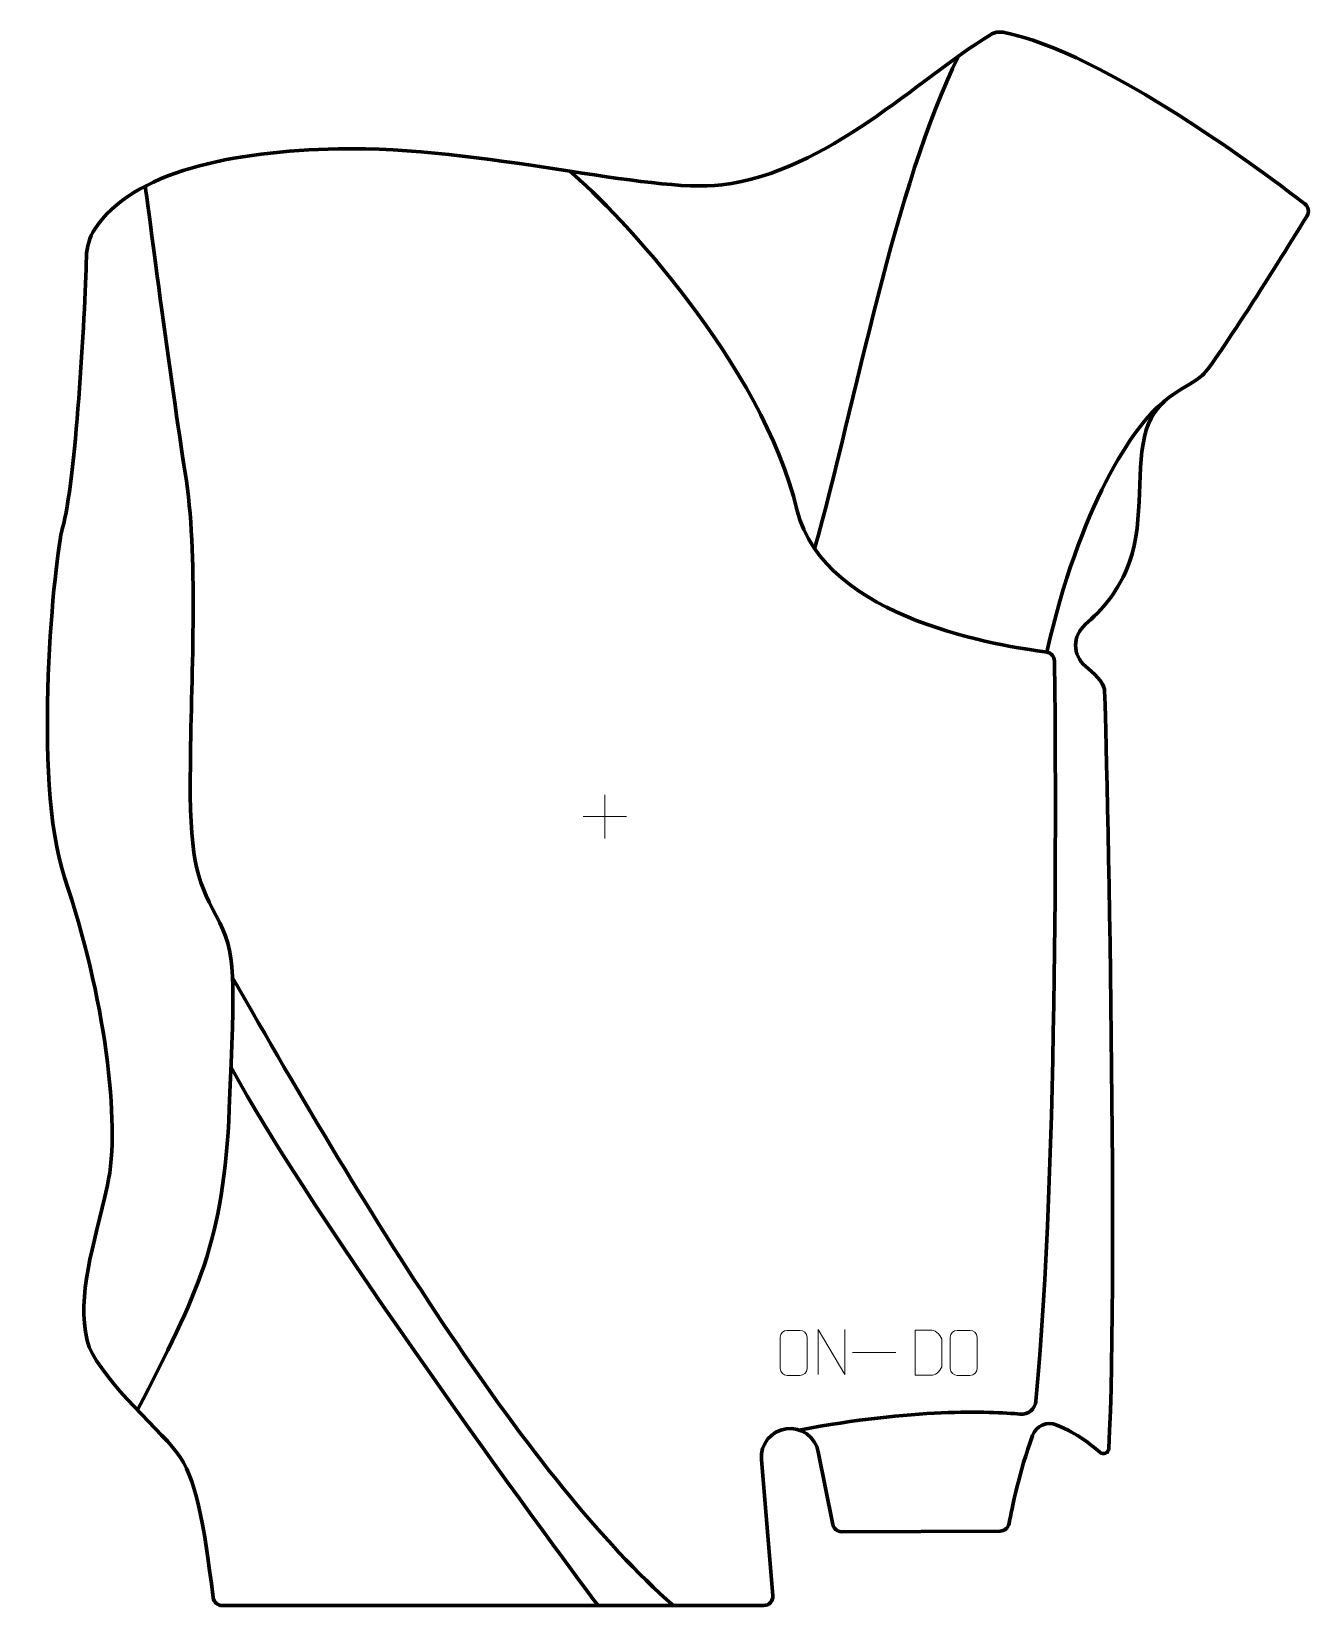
# Model space of a CAD drawing. Header units: millimetres. Extents: x -357 to 349, y -435 to 435.
import ezdxf

# ---------------------------------------------------------------- set-up
doc = ezdxf.new("R2010")
doc.units = ezdxf.units.MM
doc.header["$MEASUREMENT"] = 0
for name, color, linetype in [('layer 1', 7, 'Continuous'), ('layer 2', 7, 'Continuous'), ('layer 3', 7, 'Continuous')]:
    doc.layers.add(name, color=color, linetype=linetype)

msp = doc.modelspace()

# ---------------------------------------------------------------- linework, layer by layer
at = {"layer": 'layer 1', "color": 250, "lineweight": 9}
for points in [[(-40.3756, 13.151), (-40.3756, 13.151), (-40.3756, -10.8269), (-40.3756, -10.8269)], [(-52.3645, 1.162), (-52.3645, 1.162), (-28.3866, 1.162), (-28.3866, 1.162)], [(96.5132, -295.1714), (96.5132, -295.1714), (120.4912, -295.1714), (120.4912, -295.1714)]]:
    msp.add_open_spline(points, degree=3, dxfattribs=at)
for points, knots in [([(60.4249, -282.8594), (62.7506, -282.8594), (65.0767, -282.8594), (67.4028, -282.8594), (67.4028, -282.8594), (69.3494, -282.8238), (71.3408, -284.3154), (71.3675, -286.753), (71.3675, -286.753), (71.3671, -292.4999), (71.3671, -298.2472), (71.3675, -303.9949), (71.3675, -303.9949), (71.2277, -306.3183), (69.5505, -307.7979), (67.4028, -307.8087), (67.4028, -307.8087), (65.0709, -307.8083), (62.739, -307.8083), (60.4075, -307.8087), (60.4075, -307.8087), (58.4825, -307.9141), (56.5104, -306.0296), (56.5216, -304.0123), (56.5216, -304.0123), (56.5219, -298.2422), (56.5219, -292.4725), (56.5216, -286.7032), (56.5216, -286.7032), (56.5258, -284.5651), (58.2725, -282.8459), (60.4249, -282.8594)], [0, 0, 0, 0, 0.11111111, 0.11111111, 0.11111111, 0.11111111, 0.22222222, 0.22222222, 0.22222222, 0.22222222, 0.33333333, 0.33333333, 0.33333333, 0.33333333, 0.44444444, 0.44444444, 0.44444444, 0.44444444, 0.55555556, 0.55555556, 0.55555556, 0.55555556, 0.66666667, 0.66666667, 0.66666667, 0.66666667, 0.77777778, 0.77777778, 0.77777778, 0.77777778, 1, 1, 1, 1]), ([(77.5738, -307.2725), (77.5738, -307.2725), (77.5738, -282.319), (77.5738, -282.319), (77.5738, -282.319), (77.5738, -282.319), (92.2286, -307.2725), (92.2286, -307.2725), (92.2286, -307.2725), (92.2286, -307.2725), (92.2286, -282.319), (92.2286, -282.319)], [0, 0, 0, 0, 0.25, 0.25, 0.25, 0.25, 0.5, 0.5, 0.5, 0.5, 1, 1, 1, 1]), ([(131.0989, -307.62), (133.4307, -307.6196), (138.3809, -307.6436), (140.7124, -307.6439), (140.7124, -307.6439), (142.6374, -307.7493), (145.956, -304.2077), (145.9448, -302.1904), (145.9448, -302.1904), (145.9444, -296.4203), (145.9444, -294.2506), (145.9448, -288.4813), (145.9448, -288.4813), (145.9405, -286.3432), (142.566, -282.6831), (140.4136, -282.6966), (140.4136, -282.6966), (138.0879, -282.6966), (133.3636, -282.6966), (131.0375, -282.6966), (131.0375, -282.6966), (131.0379, -288.4435), (131.0992, -301.8727), (131.0989, -307.62)], [0, 0, 0, 0, 0.14285714, 0.14285714, 0.14285714, 0.14285714, 0.28571429, 0.28571429, 0.28571429, 0.28571429, 0.42857143, 0.42857143, 0.42857143, 0.42857143, 0.57142857, 0.57142857, 0.57142857, 0.57142857, 0.71428571, 0.71428571, 0.71428571, 0.71428571, 1, 1, 1, 1]), ([(154.4249, -282.8594), (156.7506, -282.8594), (159.0767, -282.8594), (161.4028, -282.8594), (161.4028, -282.8594), (163.3494, -282.8238), (165.3408, -284.3154), (165.3675, -286.753), (165.3675, -286.753), (165.3671, -292.4999), (165.3671, -298.2472), (165.3675, -303.9949), (165.3675, -303.9949), (165.2277, -306.3183), (163.5505, -307.7979), (161.4028, -307.8087), (161.4028, -307.8087), (159.0709, -307.8083), (156.739, -307.8083), (154.4075, -307.8087), (154.4075, -307.8087), (152.4825, -307.9141), (150.5104, -306.0296), (150.5216, -304.0123), (150.5216, -304.0123), (150.5219, -298.2422), (150.5219, -292.4725), (150.5216, -286.7032), (150.5216, -286.7032), (150.5258, -284.5651), (152.2725, -282.8459), (154.4249, -282.8594)], [0, 0, 0, 0, 0.11111111, 0.11111111, 0.11111111, 0.11111111, 0.22222222, 0.22222222, 0.22222222, 0.22222222, 0.33333333, 0.33333333, 0.33333333, 0.33333333, 0.44444444, 0.44444444, 0.44444444, 0.44444444, 0.55555556, 0.55555556, 0.55555556, 0.55555556, 0.66666667, 0.66666667, 0.66666667, 0.66666667, 0.77777778, 0.77777778, 0.77777778, 0.77777778, 1, 1, 1, 1])]:
    msp.add_open_spline(points, degree=3, knots=knots, dxfattribs=at)
at = {"layer": 'layer 2', "color": 230, "lineweight": 200}
msp.add_open_spline([(-251.9123, -434.9999), (-254.4332, -434.9999), (-256.5601, -433.1228), (-256.8733, -430.6241), (-256.8733, -430.6241), (-262.1759, -388.3602), (-266.2572, -364.0797), (-277.0462, -350.2226), (-277.0462, -350.2226), (-288.2025, -335.8938), (-322.1669, -306.7928), (-326.4517, -288.5302), (-326.4517, -288.5302), (-332.4281, -263.0572), (-322.9684, -237.2526), (-315.2955, -202.5586), (-315.2955, -202.5586), (-307.7252, -168.3293), (-316.8893, -97.8803), (-338.975, -32.5607), (-338.975, -32.5607), (-357.2788, 21.5748), (-344.2945, 146.9358), (-340.1381, 160.8642), (-340.1381, 160.8642), (-332.9922, 184.8104), (-327.678, 277.8499), (-326.9382, 310.6674), (-326.9382, 310.6674), (-326.8154, 316.1189), (-325.2477, 321.4582), (-322.2794, 326.0344), (-322.2794, 326.0344), (-301.607, 357.9033), (-245.7047, 369.2246), (-187.7977, 370.3818), (-187.7977, 370.3818), (-108.1115, 371.9738), (-15.7382, 345.4975), (24.1829, 350.4823), (24.1829, 350.4823), (83.1733, 357.8486), (131.9417, 408.4556), (172.727, 433.5145), (172.727, 433.5145), (174.8285, 434.8057), (177.3353, 435.2886), (179.7593, 434.8311), (179.7593, 434.8311), (235.1965, 424.3695), (327.4215, 354.7184), (346.5463, 339.9141), (346.5463, 339.9141), (348.5656, 338.3513), (349.0799, 335.522), (347.7365, 333.3514), (347.7365, 333.3514), (337.4897, 316.7899), (296.8727, 251.46), (289.9201, 245.2095), (289.9201, 245.2095), (281.9516, 238.0453), (264.8193, 234.0652), (258.8429, 214.9602), (258.8429, 214.9602), (252.8661, 195.8555), (257.9299, 165.2739), (249.6788, 142.1232), (249.6788, 142.1232), (243.9514, 126.0535), (233.8383, 114.7138), (225.1568, 107.3919), (225.1568, 107.3919), (217.9909, 101.3474), (217.9965, 90.3284), (225.2249, 84.358), (225.2249, 84.358), (229.7017, 80.6605), (235.0699, 75.522), (235.7338, 71.6746), (235.7338, 71.6746), (236.4475, 67.539), (243.7831, -249.7088), (238.1091, -348.1768), (238.1091, -348.1768), (237.9658, -350.6622), (235.0265, -351.8993), (233.1465, -350.2653), (233.1465, -350.2653), (227.2195, -345.1126), (221.7924, -340.5713), (209.3372, -335.1918), (209.3372, -335.1918), (204.0441, -332.9058), (197.9111, -335.576), (195.9627, -340.9978), (195.9627, -340.9978), (188.7022, -361.2025), (184.5652, -381.0821), (183.0334, -389.7026), (183.0334, -389.7026), (182.6111, -392.0782), (180.5474, -393.8085), (178.1319, -393.8188), (178.1319, -393.8188), (178.1319, -393.8188), (90.4642, -394.1821), (90.4642, -394.1821), (90.4642, -394.1821), (88.0614, -394.192), (85.9916, -392.4937), (85.5344, -390.1375), (85.5344, -390.1375), (85.5344, -390.1375), (77.5687, -350.0628), (77.5687, -350.0628), (77.5687, -350.0628), (75.9978, -341.7827), (68.2219, -336.1725), (59.8593, -337.2869), (59.8593, -337.2869), (51.4702, -338.4042), (45.4303, -345.8947), (46.1246, -354.3208), (46.1246, -354.3208), (46.1246, -354.3208), (52.403, -429.5904), (52.403, -429.5904), (52.403, -429.5904), (52.646, -432.5023), (50.3456, -434.9999), (47.4203, -434.9999), (47.4203, -434.9999), (47.4203, -434.9999), (-251.9123, -434.9999), (-251.9123, -434.9999)], degree=3, knots=[0, 0, 0, 0, 0.02857143, 0.02857143, 0.02857143, 0.02857143, 0.05714286, 0.05714286, 0.05714286, 0.05714286, 0.08571429, 0.08571429, 0.08571429, 0.08571429, 0.11428571, 0.11428571, 0.11428571, 0.11428571, 0.14285714, 0.14285714, 0.14285714, 0.14285714, 0.17142857, 0.17142857, 0.17142857, 0.17142857, 0.2, 0.2, 0.2, 0.2, 0.22857143, 0.22857143, 0.22857143, 0.22857143, 0.25714286, 0.25714286, 0.25714286, 0.25714286, 0.28571429, 0.28571429, 0.28571429, 0.28571429, 0.31428571, 0.31428571, 0.31428571, 0.31428571, 0.34285714, 0.34285714, 0.34285714, 0.34285714, 0.37142857, 0.37142857, 0.37142857, 0.37142857, 0.4, 0.4, 0.4, 0.4, 0.42857143, 0.42857143, 0.42857143, 0.42857143, 0.45714286, 0.45714286, 0.45714286, 0.45714286, 0.48571429, 0.48571429, 0.48571429, 0.48571429, 0.51428571, 0.51428571, 0.51428571, 0.51428571, 0.54285714, 0.54285714, 0.54285714, 0.54285714, 0.57142857, 0.57142857, 0.57142857, 0.57142857, 0.6, 0.6, 0.6, 0.6, 0.62857143, 0.62857143, 0.62857143, 0.62857143, 0.65714286, 0.65714286, 0.65714286, 0.65714286, 0.68571429, 0.68571429, 0.68571429, 0.68571429, 0.71428571, 0.71428571, 0.71428571, 0.71428571, 0.74285714, 0.74285714, 0.74285714, 0.74285714, 0.77142857, 0.77142857, 0.77142857, 0.77142857, 0.8, 0.8, 0.8, 0.8, 0.82857143, 0.82857143, 0.82857143, 0.82857143, 0.85714286, 0.85714286, 0.85714286, 0.85714286, 0.88571429, 0.88571429, 0.88571429, 0.88571429, 0.91428571, 0.91428571, 0.91428571, 0.91428571, 0.94285714, 0.94285714, 0.94285714, 0.94285714, 1, 1, 1, 1], dxfattribs=at)
at = {"layer": 'layer 3', "color": 142, "lineweight": 200}
for points in [[(155.0561, 421.6293), (119.5914, 349.8055), (98.1111, 229.5912), (75.5323, 149.2983)], [(268.3794, 230.2758), (251.6712, 217.9187), (221.7256, 171.4103), (203.8282, 92.0684)], [(-245.9205, -88.0761), (-172.2591, -217.9643), (-81.4167, -366.1804), (-2.512, -434.9998)], [(-247.014, -137.073), (-203.1372, -219.3591), (-71.0576, -399.0323), (-44.1636, -435.0001)]]:
    msp.add_open_spline(points, degree=3, dxfattribs=at)
for points, knots in [([(-59.6883, 358.0591), (-32.2109, 334.6586), (46.4515, 251.1776), (65.8032, 170.9037), (65.8032, 170.9037), (80.611, 109.4791), (180.8084, 95.3624), (203.8282, 92.0685), (203.8282, 92.0685), (206.2602, 91.7203), (208.0774, 89.6597), (208.1169, 87.2026), (208.1169, 87.2026), (208.9449, 35.8777), (210.3436, -191.5677), (197.8863, -321.9875), (197.8863, -321.9875), (197.4669, -326.3746), (193.586, -329.5955), (189.1971, -329.1969), (189.1971, -329.1969), (172.5357, -327.6831), (130.0242, -325.9354), (67.0922, -338.0004)], [0, 0, 0, 0, 0.14285714, 0.14285714, 0.14285714, 0.14285714, 0.28571429, 0.28571429, 0.28571429, 0.28571429, 0.42857143, 0.42857143, 0.42857143, 0.42857143, 0.57142857, 0.57142857, 0.57142857, 0.57142857, 0.71428571, 0.71428571, 0.71428571, 0.71428571, 1, 1, 1, 1]), ([(-298.7085, -326.854), (-265.2927, -262.3895), (-250.9491, -233.7023), (-247.9607, -160.1919), (-247.9607, -160.1919), (-244.9727, -86.6815), (-243.7774, -74.5336), (-255.1327, -53.616), (-255.1327, -53.616), (-266.4879, -32.6984), (-270.074, -21.5382), (-269.4759, 30.4573), (-269.4759, 30.4573), (-268.8783, 82.4522), (-264.9932, 145.8026), (-272.3147, 191.2238), (-272.3147, 191.2238), (-279.6363, 236.6447), (-294.3757, 349.8055), (-294.3757, 349.8055)], [0, 0, 0, 0, 0.16666667, 0.16666667, 0.16666667, 0.16666667, 0.33333333, 0.33333333, 0.33333333, 0.33333333, 0.5, 0.5, 0.5, 0.5, 0.66666667, 0.66666667, 0.66666667, 0.66666667, 1, 1, 1, 1])]:
    msp.add_open_spline(points, degree=3, knots=knots, dxfattribs=at)

doc.saveas('drawing.dxf')
